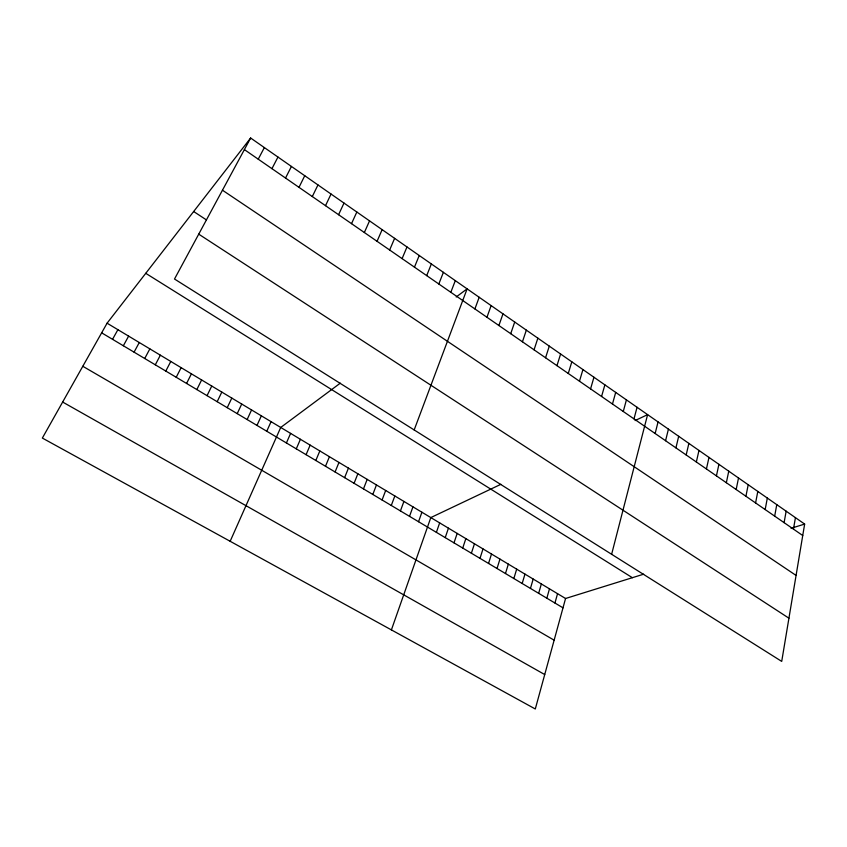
<?xml version="1.0" encoding="UTF-8"?>
<svg xmlns="http://www.w3.org/2000/svg" width="847" height="847" viewBox="0 0 847 847"><rect width="100%" height="100%" fill="white"/><g stroke="black" fill="none" stroke-linecap="round" stroke-linejoin="round"><path stroke-width="1.27" d="M804.65 524.071L781.717 661.401L174.503 279.023L250.638 138.019L804.65 524.071L791.056 528.295M793.459 529.121L795.439 517.644M784.11 522.652L786.143 511.175M774.677 516.141L776.773 504.643M765.169 509.566L767.329 498.057M755.588 502.938L757.811 491.429M745.921 496.257L748.208 484.738M736.17 489.524L738.52 477.994M726.345 482.726L728.759 471.186M716.435 475.876L718.912 464.325M706.43 468.963L708.992 457.401M696.35 461.996L698.976 450.424M686.176 454.966L688.876 443.394M675.927 447.883L678.691 436.29M665.573 440.726L668.421 429.133M655.144 433.516L658.055 421.912M611.629 554.287L647.606 414.628L635.112 420.567M633.99 418.894L637.06 407.28M623.276 411.494L626.42 399.879M643.625 574.192L565.563 598.49L535.293 708.981L42.35 438.068L107.082 323.194L250.638 138.019M612.476 404.019L615.695 392.394M554.944 603.032L557.548 593.673M546.834 598.194L549.481 588.834M601.571 396.491L604.874 384.856M538.66 593.323L541.36 583.954M530.444 588.421L533.187 579.052M590.571 388.879L593.948 377.243M579.464 381.214L582.937 369.567M522.176 583.498L524.96 574.107M513.854 578.533L516.681 569.142M568.263 373.474L571.82 361.828M505.468 573.535L508.348 564.134M497.03 568.506L499.952 559.094M556.966 365.66L560.608 354.014M488.539 563.446L491.514 554.023M545.563 357.773L549.29 346.127M479.995 558.353L483.012 548.92M471.387 553.218L474.458 543.785M534.055 349.822L537.866 338.165M462.727 548.062L465.85 538.618M454.003 542.863L457.179 533.409M522.44 341.796L526.347 330.139M445.226 537.623L448.444 528.168M510.72 333.697L514.711 322.029M436.385 532.361L439.657 522.895M391.399 629.903L430.816 517.581L500.905 484.304M498.894 325.523L502.98 313.856M418.534 521.72L421.912 512.234M486.951 317.265L491.133 305.598M409.514 516.342L412.944 506.855M400.43 510.921L403.913 501.435M474.902 308.943L479.18 297.276M391.293 505.479L394.829 495.971M414.172 429.948L467.121 288.859L456.205 296.979M382.082 499.984L385.681 490.477M450.837 292.3L455.305 280.632M372.818 494.457L376.46 484.95M363.479 488.899L367.185 479.381M438.82 283.999L443.394 272.332M354.078 483.298L357.847 473.769M426.697 275.614L431.367 263.946M344.613 477.655L348.445 468.116M335.084 471.97L338.969 462.43M414.458 267.154L419.233 255.498M325.492 466.252L329.43 456.702M402.103 258.621L406.983 246.964M315.825 460.493L319.827 450.943M306.085 454.691L310.15 445.13M389.641 250.003L394.617 238.346M296.281 448.846L300.41 439.286M286.413 442.96L290.606 433.389M377.053 241.31L382.145 229.653M230.162 541.286L280.717 427.46L340.303 383.151M364.348 232.523L369.546 220.876M266.763 431.239L271.072 421.668M351.526 223.661L356.831 212.015M256.98 425.416L261.352 415.835M247.133 419.54L251.57 409.959M338.578 214.715L343.998 203.068M237.213 413.632L241.723 404.04M227.229 407.682L231.803 398.09M325.513 205.683L331.039 194.048M217.171 401.69L221.808 392.087M312.31 196.557L317.964 184.932M207.049 395.644L211.75 386.052M196.843 389.567L201.618 379.964M298.991 187.356L304.751 175.721M186.573 383.447L191.411 373.834M285.534 178.05L291.421 166.435M176.218 377.275L181.131 367.662M271.951 168.659L277.954 157.055M165.8 371.06L170.787 361.447M155.308 364.803L160.358 355.189M258.229 159.183L264.359 147.579M144.731 358.503L149.855 348.879M134.08 352.151L139.279 342.527M123.344 345.756L128.628 336.132M112.545 339.319L117.892 329.695M62.646 402.039L544.727 674.561M82.805 366.285L554.139 640.184M101.651 332.829L563.001 607.828M107.082 323.194L565.563 598.49M145.748 273.316L632.37 577.696M198.727 234.153L788.938 618.194M193.656 211.517L206.276 219.807M222.454 190.204L796.074 575.431M244.381 149.601L802.734 535.526"/></g></svg>
